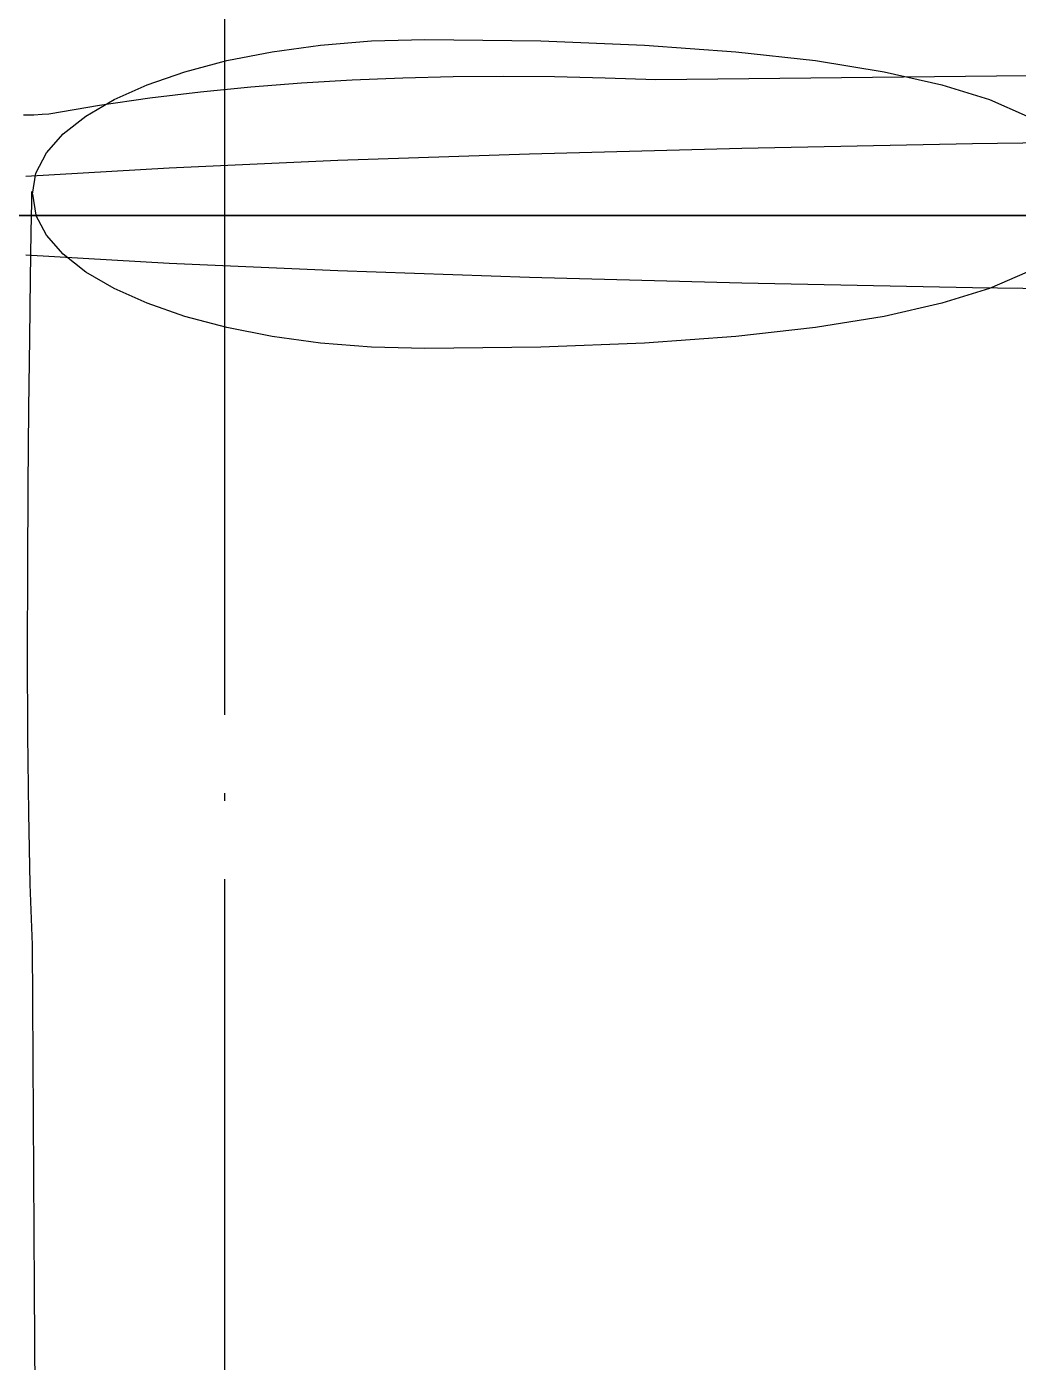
# Model space of a CAD drawing. Extents: x 11992 to 29481, y -6727 to 6811.
# Drawn here: x 21947.2 to 22200.6, y 2446.5 to 2787.8 of the extents above; entities that cross this region are included whole.
import ezdxf

# ---------------------------------------------------------------- set-up
doc = ezdxf.new("R2010")
doc.units = 0
doc.header["$MEASUREMENT"] = 0
doc.linetypes.add('DOTE', pattern=[2.42, 2, -0.2, 0.02, -0.2])
doc.layers.get('0').update_dxf_attribs({"color": 8, "linetype": 'CONTINUOUS'})
doc.layers.add('zoylight 4标注', color=9, linetype='CONTINUOUS')
doc.layers.add('zoylight 5回路', color=4, linetype='CONTINUOUS')

msp = doc.modelspace()

# ---------------------------------------------------------------- linework, layer by layer
for p, q in [((22009.91, 2781.43, -1940.43), (22022.29, 2783.12, -1940.43)), ((22022.29, 2783.12, -1940.43), (22035.34, 2784.17, -1940.43)), ((22035.34, 2784.17, -1940.43), (22048.95, 2784.53, -1940.43)), ((22048.95, 2784.53, -1940.43), (22078.63, 2784.17, -1940.43)), ((22078.63, 2784.17, -1940.43), (22105.08, 2783.12, -1940.43)), ((22105.08, 2783.12, -1940.43), (22128.42, 2781.43, -1940.43)), ((21987.67, 2776.3, -1940.43), (21998.34, 2779.14, -1940.43)), ((21998.34, 2779.14, -1940.43), (22009.91, 2781.43, -1940.43)), ((22128.42, 2781.43, -1940.43), (22148.79, 2779.14, -1940.43)), ((22148.79, 2779.14, -1940.43), (22166.29, 2776.3, -1940.43)), ((21978.04, 2772.97, -1940.43), (21987.67, 2776.3, -1940.43)), ((22056.24, 2774.99, -2340.43), (22043.31, 2774.69, -2340.43)), ((22069.18, 2775.08, -2340.43), (22056.24, 2774.99, -2340.43)), ((22082.12, 2774.97, -2340.43), (22069.18, 2775.08, -2340.43)), ((22095.06, 2774.68, -2340.43), (22082.12, 2774.97, -2340.43)), ((22195.06, 2775.16, -2340.43), (22107.99, 2774.22, -2340.43)), ((22166.29, 2776.3, -1940.43), (22181.07, 2772.97, -1940.43)), ((22269.54, 2775.77, -2340.43), (22195.06, 2775.16, -2340.43)), ((21969.57, 2769.18, -1940.43), (21978.04, 2772.97, -1940.43)), ((22004.52, 2772.37, -2340.43), (21991.61, 2771.09, -2340.43)), ((22017.45, 2773.39, -2340.43), (22004.52, 2772.37, -2340.43)), ((22030.38, 2774.16, -2340.43), (22017.45, 2773.39, -2340.43)), ((22043.31, 2774.69, -2340.43), (22030.38, 2774.16, -2340.43)), ((22107.99, 2774.22, -2340.43), (22095.06, 2774.68, -2340.43)), ((22181.07, 2772.97, -1940.43), (22193.23, 2769.18, -1940.43)), ((21962.37, 2764.98, -1940.43), (21969.57, 2769.18, -1940.43)), ((21978.7, 2769.52, -2340.43), (21965.8, 2767.66, -2340.43)), ((21991.61, 2771.09, -2340.43), (21978.7, 2769.52, -2340.43)), ((22193.23, 2769.18, -1940.43), (22202.9, 2764.98, -1940.43)), ((21949.09, 2765.23, -2340.43), (21946.45, 2765.19, -2340.43)), ((21951.15, 2765.34, -2340.43), (21949.09, 2765.23, -2340.43)), ((21952.92, 2765.49, -2340.43), (21951.15, 2765.34, -2340.43)), ((21965.8, 2767.66, -2340.43), (21952.92, 2765.49, -2340.43)), ((21956.56, 2760.42, -1940.43), (21962.37, 2764.98, -1940.43)), ((21952.26, 2755.55, -1940.43), (21956.56, 2760.42, -1940.43)), ((22129.97, 2756.8, -2340.42), (22188.86, 2757.96, -2340.42)), ((22188.86, 2757.96, -2340.42), (22251.78, 2758.82, -2340.42)), ((21949.59, 2750.41, -1940.43), (21952.26, 2755.55, -1940.43)), ((22026.76, 2753.67, -2340.42), (22075.74, 2755.36, -2340.42)), ((22075.74, 2755.36, -2340.42), (22129.97, 2756.8, -2340.42)), ((21947.01, 2749.63, -2340.42), (21983.65, 2751.75, -2340.42)), ((21983.65, 2751.75, -2340.42), (22026.76, 2753.67, -2340.42)), ((21948.68, 2745.05, -1940.43), (21949.59, 2750.41, -1940.43)), ((21948.51, 2743.01, -1940.43), (21948.56, 2745.74, -1940.43)), ((21948.68, 2745.05, -1940.43), (21949.59, 2739.69, -1940.43)), ((21948.38, 2735.35, -1940.43), (21948.51, 2743.01, -1940.43)), ((22897.26, 2739.53, -2340.43), (21877.37, 2739.53, -2340.43)), ((21892.33, 2739.53, -2340.43), (22882.3, 2739.53, -2340.43)), ((22882.3, 2739.53, -2110.34), (21892.33, 2739.53, -2110.34)), ((21949.2, 2739.53, -2011.89), (21943.7, 2739.53, -2012.49)), ((21953.08, 2739.53, -2048.63), (21944.72, 2739.53, -2048.88)), ((21953.08, 2739.53, -2046.28), (21944.72, 2739.53, -2046.52)), ((21945.84, 2739.53, -2117.22), (21982.53, 2739.53, -2120.26)), ((21950.77, 2739.53, -2081.53), (21945.91, 2739.53, -2081.26)), ((21982.9, 2739.53, -2090.46), (21946.15, 2739.53, -2092.6)), ((21954.76, 2739.53, -2011.35), (21949.2, 2739.53, -2011.89)), ((21952.26, 2734.55, -1940.43), (21949.59, 2739.69, -1940.43)), ((21955.63, 2739.53, -2081.81), (21950.77, 2739.53, -2081.53)), ((21961.41, 2739.53, -2048.33), (21953.08, 2739.53, -2048.63)), ((21961.41, 2739.53, -2045.97), (21953.08, 2739.53, -2046.28)), ((21960.35, 2739.53, -2010.86), (21954.76, 2739.53, -2011.35)), ((21960.49, 2739.53, -2082.08), (21955.63, 2739.53, -2081.81)), ((21965.98, 2739.53, -2010.42), (21960.35, 2739.53, -2010.86)), ((21965.35, 2739.53, -2082.34), (21960.49, 2739.53, -2082.08)), ((21969.72, 2739.53, -2047.98), (21961.41, 2739.53, -2048.33)), ((21969.72, 2739.53, -2045.62), (21961.41, 2739.53, -2045.97)), ((21970.21, 2739.53, -2082.61), (21965.35, 2739.53, -2082.34)), ((21971.64, 2739.53, -2010.02), (21965.98, 2739.53, -2010.42)), ((21978, 2739.53, -2047.58), (21969.72, 2739.53, -2047.98)), ((21978, 2739.53, -2045.22), (21969.72, 2739.53, -2045.62)), ((21975.06, 2739.53, -2082.86), (21970.21, 2739.53, -2082.61)), ((21977.33, 2739.53, -2009.66), (21971.64, 2739.53, -2010.02)), ((21979.91, 2739.53, -2083.12), (21975.06, 2739.53, -2082.86)), ((21983.05, 2739.53, -2009.33), (21977.33, 2739.53, -2009.66)), ((21986.28, 2739.53, -2047.14), (21978, 2739.53, -2047.58)), ((21986.28, 2739.53, -2044.79), (21978, 2739.53, -2045.22)), ((21984.76, 2739.53, -2083.36), (21979.91, 2739.53, -2083.12)), ((21982.53, 2739.53, -2120.26), (22025.72, 2739.53, -2123.14)), ((22026.14, 2739.53, -2088.65), (21982.9, 2739.53, -2090.46)), ((21988.79, 2739.53, -2009.04), (21983.05, 2739.53, -2009.33)), ((21996.1, 2739.53, -2082.93), (21984.8, 2739.53, -2083.36)), ((21994.55, 2739.53, -2046.68), (21986.28, 2739.53, -2047.14)), ((21994.55, 2739.53, -2044.33), (21986.28, 2739.53, -2044.79)), ((21994.55, 2739.53, -2008.76), (21988.79, 2739.53, -2009.04)), ((21998.91, 2739.53, -2008.57), (21994.55, 2739.53, -2008.76)), ((21998.91, 2739.53, -2046.42), (21994.55, 2739.53, -2046.68)), ((22023.84, 2739.53, -2042.89), (21994.55, 2739.53, -2044.33)), ((22007.4, 2739.53, -2082.49), (21996.1, 2739.53, -2082.93)), ((22002.77, 2739.53, -2008.4), (21998.91, 2739.53, -2008.57)), ((22002.77, 2739.53, -2046.19), (21998.91, 2739.53, -2046.42)), ((22006.17, 2739.53, -2008.25), (22002.77, 2739.53, -2008.4)), ((22006.17, 2739.53, -2045.99), (22002.77, 2739.53, -2046.19)), ((22002.83, 2739.53, -2391.29), (22002.8, 2739.53, -2390.46)), ((22002.8, 2739.53, -2390.46), (22002.8, 2739.53, -2340.08)), ((22002.8, 2739.53, -2340.08), (22092.79, 2739.53, -2340.08)), ((22002.89, 2739.53, -2392.13), (22002.83, 2739.53, -2391.29)), ((22002.98, 2739.53, -2392.95), (22002.89, 2739.53, -2392.13)), ((22003.1, 2739.53, -2393.78), (22002.98, 2739.53, -2392.95)), ((22003.25, 2739.53, -2394.6), (22003.1, 2739.53, -2393.78)), ((22003.43, 2739.53, -2395.41), (22003.25, 2739.53, -2394.6)), ((22003.63, 2739.53, -2396.22), (22003.43, 2739.53, -2395.41)), ((22003.87, 2739.53, -2397.02), (22003.63, 2739.53, -2396.22)), ((22004.12, 2739.53, -2397.81), (22003.87, 2739.53, -2397.02)), ((22004.41, 2739.53, -2398.59), (22004.12, 2739.53, -2397.81)), ((22004.72, 2739.53, -2399.37), (22004.41, 2739.53, -2398.59)), ((22005.06, 2739.53, -2400.13), (22004.72, 2739.53, -2399.37)), ((22005.43, 2739.53, -2400.87), (22005.06, 2739.53, -2400.13)), ((22005.82, 2739.53, -2401.61), (22005.43, 2739.53, -2400.87)), ((22006.24, 2739.53, -2402.33), (22005.82, 2739.53, -2401.61)), ((22009.17, 2739.53, -2008.11), (22006.17, 2739.53, -2008.25)), ((22009.17, 2739.53, -2045.81), (22006.17, 2739.53, -2045.99)), ((22006.68, 2739.53, -2403.04), (22006.24, 2739.53, -2402.33)), ((22007.14, 2739.53, -2403.73), (22006.68, 2739.53, -2403.04)), ((22007.63, 2739.53, -2404.4), (22007.14, 2739.53, -2403.73)), ((22018.7, 2739.53, -2082.06), (22007.4, 2739.53, -2082.49)), ((22008.14, 2739.53, -2405.06), (22007.63, 2739.53, -2404.4)), ((22008.68, 2739.53, -2405.7), (22008.14, 2739.53, -2405.06)), ((22009.23, 2739.53, -2406.32), (22008.68, 2739.53, -2405.7)), ((22011.8, 2739.53, -2008), (22009.17, 2739.53, -2008.11)), ((22011.8, 2739.53, -2045.66), (22009.17, 2739.53, -2045.81)), ((22009.81, 2739.53, -2406.92), (22009.23, 2739.53, -2406.32)), ((22010.41, 2739.53, -2407.5), (22009.81, 2739.53, -2406.92)), ((22011.03, 2739.53, -2408.06), (22010.41, 2739.53, -2407.5)), ((22011.66, 2739.53, -2408.6), (22011.03, 2739.53, -2408.06)), ((22012.31, 2739.53, -2409.12), (22011.66, 2739.53, -2408.6)), ((22014.12, 2739.53, -2007.89), (22011.8, 2739.53, -2008)), ((22014.12, 2739.53, -2045.52), (22011.8, 2739.53, -2045.66)), ((22012.99, 2739.53, -2409.61), (22012.31, 2739.53, -2409.12)), ((22013.67, 2739.53, -2410.08), (22012.99, 2739.53, -2409.61)), ((22081.91, 2739.53, -2410.08), (22013.67, 2739.53, -2410.08)), ((22016.16, 2739.53, -2007.8), (22014.12, 2739.53, -2007.89)), ((22016.16, 2739.53, -2045.4), (22014.12, 2739.53, -2045.52)), ((22017.98, 2739.53, -2007.72), (22016.16, 2739.53, -2007.8)), ((22017.98, 2739.53, -2045.3), (22016.16, 2739.53, -2045.4)), ((22019.62, 2739.53, -2007.65), (22017.98, 2739.53, -2007.72)), ((22019.62, 2739.53, -2045.2), (22017.98, 2739.53, -2045.3)), ((22030.01, 2739.53, -2081.64), (22018.7, 2739.53, -2082.06)), ((22021.12, 2739.53, -2007.59), (22019.62, 2739.53, -2007.65)), ((22021.12, 2739.53, -2045.12), (22019.62, 2739.53, -2045.2)), ((22022.52, 2739.53, -2007.53), (22021.12, 2739.53, -2007.59)), ((22022.52, 2739.53, -2045.04), (22021.12, 2739.53, -2045.12)), ((22023.89, 2739.53, -2007.47), (22022.52, 2739.53, -2007.53)), ((22023.89, 2739.53, -2044.96), (22022.52, 2739.53, -2045.04)), ((22034.16, 2739.53, -2005.36), (22023.84, 2739.53, -2007.47)), ((22027.49, 2739.53, -2042.37), (22023.84, 2739.53, -2042.89)), ((22027.71, 2739.53, -2044.52), (22023.89, 2739.53, -2044.96)), ((22025.72, 2739.53, -2123.14), (22074.78, 2739.53, -2125.8)), ((22075.26, 2739.53, -2087.19), (22026.14, 2739.53, -2088.65)), ((22031.14, 2739.53, -2041.94), (22027.49, 2739.53, -2042.37)), ((22031.53, 2739.53, -2044.15), (22027.71, 2739.53, -2044.52)), ((22041.32, 2739.53, -2081.25), (22030.01, 2739.53, -2081.64)), ((22034.79, 2739.53, -2041.58), (22031.14, 2739.53, -2041.94)), ((22035.35, 2739.53, -2043.85), (22031.53, 2739.53, -2044.15)), ((22043.38, 2739.53, -2003.64), (22034.16, 2739.53, -2005.36)), ((22038.44, 2739.53, -2041.3), (22034.79, 2739.53, -2041.58)), ((22039.16, 2739.53, -2043.62), (22035.35, 2739.53, -2043.85)), ((22042.09, 2739.53, -2041.08), (22038.44, 2739.53, -2041.3)), ((22042.97, 2739.53, -2043.43), (22039.16, 2739.53, -2043.62)), ((22052.63, 2739.53, -2080.89), (22041.32, 2739.53, -2081.25)), ((22045.74, 2739.53, -2040.91), (22042.09, 2739.53, -2041.08)), ((22046.78, 2739.53, -2043.29), (22042.97, 2739.53, -2043.43)), ((22051.61, 2739.53, -2002.29), (22043.38, 2739.53, -2003.64)), ((22049.38, 2739.53, -2040.77), (22045.74, 2739.53, -2040.91)), ((22050.58, 2739.53, -2043.18), (22046.78, 2739.53, -2043.29)), ((22053.03, 2739.53, -2040.67), (22049.38, 2739.53, -2040.77)), ((22054.38, 2739.53, -2043.09), (22050.58, 2739.53, -2043.18)), ((22058.98, 2739.53, -2001.26), (22051.61, 2739.53, -2002.29)), ((22063.95, 2739.53, -2080.57), (22052.63, 2739.53, -2080.89)), ((22056.68, 2739.53, -2040.59), (22053.03, 2739.53, -2040.67)), ((22058.18, 2739.53, -2043.02), (22054.38, 2739.53, -2043.09)), ((22060.32, 2739.53, -2040.52), (22056.68, 2739.53, -2040.59)), ((22061.98, 2739.53, -2042.95), (22058.18, 2739.53, -2043.02)), ((22065.6, 2739.53, -2000.52), (22058.98, 2739.53, -2001.26)), ((22063.96, 2739.53, -2040.46), (22060.32, 2739.53, -2040.52)), ((22065.78, 2739.53, -2042.88), (22061.98, 2739.53, -2042.95)), ((22075.26, 2739.53, -2080.31), (22063.95, 2739.53, -2080.57)), ((22067.6, 2739.53, -2040.38), (22063.96, 2739.53, -2040.46)), ((22071.56, 2739.53, -2000.01), (22065.6, 2739.53, -2000.52)), ((22069.57, 2739.53, -2042.8), (22065.78, 2739.53, -2042.88)), ((22073.72, 2739.53, -2040.2), (22067.6, 2739.53, -2040.38)), ((22075.71, 2739.53, -2042.62), (22069.57, 2739.53, -2042.8)), ((22077, 2739.53, -1999.71), (22071.56, 2739.53, -2000.01)), ((22079.95, 2739.53, -2039.97), (22073.72, 2739.53, -2040.2)), ((22074.78, 2739.53, -2125.8), (22129.12, 2739.53, -2128.22)), ((22129.64, 2739.53, -2086.11), (22075.26, 2739.53, -2087.19)), ((22086.56, 2739.53, -2080.11), (22075.26, 2739.53, -2080.31)), ((22081.96, 2739.53, -2042.38), (22075.71, 2739.53, -2042.62)), ((22082.01, 2739.53, -1999.57), (22077, 2739.53, -1999.71)), ((22086.41, 2739.53, -2039.69), (22079.95, 2739.53, -2039.97)), ((22082.6, 2739.53, -2409.61), (22081.91, 2739.53, -2410.08)), ((22088.44, 2739.53, -2042.11), (22081.96, 2739.53, -2042.38)), ((22086.71, 2739.53, -1999.56), (22082.01, 2739.53, -1999.57)), ((22083.27, 2739.53, -2409.12), (22082.6, 2739.53, -2409.61)), ((22083.93, 2739.53, -2408.6), (22083.27, 2739.53, -2409.12)), ((22084.56, 2739.53, -2408.06), (22083.93, 2739.53, -2408.6)), ((22085.18, 2739.53, -2407.5), (22084.56, 2739.53, -2408.06)), ((22085.78, 2739.53, -2406.92), (22085.18, 2739.53, -2407.5)), ((22086.35, 2739.53, -2406.32), (22085.78, 2739.53, -2406.92)), ((22086.91, 2739.53, -2405.7), (22086.35, 2739.53, -2406.32)), ((22093.23, 2739.53, -2039.37), (22086.41, 2739.53, -2039.69)), ((22097.87, 2739.53, -2079.98), (22086.56, 2739.53, -2080.11)), ((22091.22, 2739.53, -1999.63), (22086.71, 2739.53, -1999.56)), ((22087.44, 2739.53, -2405.06), (22086.91, 2739.53, -2405.7)), ((22087.96, 2739.53, -2404.4), (22087.44, 2739.53, -2405.06)), ((22088.44, 2739.53, -2403.73), (22087.96, 2739.53, -2404.4)), ((22095.26, 2739.53, -2041.79), (22088.44, 2739.53, -2042.11)), ((22088.91, 2739.53, -2403.04), (22088.44, 2739.53, -2403.73)), ((22089.35, 2739.53, -2402.33), (22088.91, 2739.53, -2403.04)), ((22089.77, 2739.53, -2401.61), (22089.35, 2739.53, -2402.33)), ((22090.16, 2739.53, -2400.87), (22089.77, 2739.53, -2401.61)), ((22090.52, 2739.53, -2400.13), (22090.16, 2739.53, -2400.87)), ((22090.86, 2739.53, -2399.37), (22090.52, 2739.53, -2400.13)), ((22091.18, 2739.53, -2398.59), (22090.86, 2739.53, -2399.37)), ((22091.46, 2739.53, -2397.81), (22091.18, 2739.53, -2398.59)), ((22095.64, 2739.53, -1999.75), (22091.22, 2739.53, -1999.63)), ((22091.72, 2739.53, -2397.02), (22091.46, 2739.53, -2397.81)), ((22091.96, 2739.53, -2396.22), (22091.72, 2739.53, -2397.02)), ((22092.16, 2739.53, -2395.41), (22091.96, 2739.53, -2396.22)), ((22092.34, 2739.53, -2394.6), (22092.16, 2739.53, -2395.41)), ((22092.49, 2739.53, -2393.78), (22092.34, 2739.53, -2394.6)), ((22092.6, 2739.53, -2392.95), (22092.49, 2739.53, -2393.78)), ((22092.7, 2739.53, -2392.13), (22092.6, 2739.53, -2392.95)), ((22092.76, 2739.53, -2391.29), (22092.7, 2739.53, -2392.13)), ((22092.79, 2739.53, -2390.46), (22092.76, 2739.53, -2391.29)), ((22092.79, 2739.53, -2340.08), (22092.79, 2739.53, -2390.46)), ((22100.52, 2739.53, -2039.03), (22093.23, 2739.53, -2039.37)), ((22102.55, 2739.53, -2041.45), (22095.26, 2739.53, -2041.79)), ((22100.09, 2739.53, -1999.87), (22095.64, 2739.53, -1999.75)), ((22109.17, 2739.53, -2079.93), (22097.87, 2739.53, -2079.98)), ((22107, 2739.53, -1999.99), (22100.09, 2739.53, -1999.87)), ((22108.4, 2739.53, -2038.67), (22100.52, 2739.53, -2039.03)), ((22110.44, 2739.53, -2041.09), (22102.55, 2739.53, -2041.45)), ((22114.21, 2739.53, -2000.03), (22107, 2739.53, -1999.99)), ((22116.99, 2739.53, -2038.3), (22108.4, 2739.53, -2038.67)), ((22120.47, 2739.53, -2079.98), (22109.17, 2739.53, -2079.93)), ((22119.03, 2739.53, -2040.71), (22110.44, 2739.53, -2041.09)), ((22121.67, 2739.53, -2000.01), (22114.21, 2739.53, -2000.03)), ((22126.41, 2739.53, -2037.92), (22116.99, 2739.53, -2038.3)), ((22128.45, 2739.53, -2040.34), (22119.03, 2739.53, -2040.71)), ((22131.16, 2739.53, -2080.11), (22120.47, 2739.53, -2079.98)), ((22129.36, 2739.53, -1999.91), (22121.67, 2739.53, -2000.01)), ((22136.79, 2739.53, -2037.55), (22126.41, 2739.53, -2037.92)), ((22138.82, 2739.53, -2039.97), (22128.45, 2739.53, -2040.34)), ((22129.12, 2739.53, -2128.22), (22188.12, 2739.53, -2130.36)), ((22137.25, 2739.53, -1999.75), (22129.36, 2739.53, -1999.91)), ((22188.67, 2739.53, -2085.42), (22129.64, 2739.53, -2086.11)), ((22141.84, 2739.53, -2080.32), (22131.16, 2739.53, -2080.11)), ((22148.24, 2739.53, -2037.2), (22136.79, 2739.53, -2037.55)), ((22145.31, 2739.53, -1999.52), (22137.25, 2739.53, -1999.75)), ((22150.26, 2739.53, -2039.62), (22138.82, 2739.53, -2039.97)), ((22152.52, 2739.53, -2080.6), (22141.84, 2739.53, -2080.32)), ((22153.53, 2739.53, -1999.23), (22145.31, 2739.53, -1999.52)), ((22160.89, 2739.53, -2036.87), (22148.24, 2739.53, -2037.2)), ((22162.89, 2739.53, -2039.29), (22150.26, 2739.53, -2039.62)), ((22163.2, 2739.53, -2080.94), (22152.52, 2739.53, -2080.6)), ((22161.87, 2739.53, -1998.88), (22153.53, 2739.53, -1999.23)), ((22174.85, 2739.53, -2036.57), (22160.89, 2739.53, -2036.87)), ((22170.3, 2739.53, -1998.46), (22161.87, 2739.53, -1998.88)), ((22176.83, 2739.53, -2039), (22162.89, 2739.53, -2039.29)), ((22173.89, 2739.53, -2081.33), (22163.2, 2739.53, -2080.94)), ((22178.79, 2739.53, -1997.99), (22170.3, 2739.53, -1998.46)), ((22184.57, 2739.53, -2081.75), (22173.89, 2739.53, -2081.33)), ((22183.56, 2739.53, -2036.59), (22174.85, 2739.53, -2036.57)), ((22185.55, 2739.53, -2039.02), (22176.83, 2739.53, -2039)), ((22187.32, 2739.53, -1997.46), (22178.79, 2739.53, -1997.99)), ((22192.26, 2739.53, -2036.66), (22183.56, 2739.53, -2036.59)), ((22195.25, 2739.53, -2082.2), (22184.57, 2739.53, -2081.75)), ((22194.26, 2739.53, -2039.1), (22185.55, 2739.53, -2039.02)), ((22195.87, 2739.53, -1996.88), (22187.32, 2739.53, -1997.46)), ((22188.12, 2739.53, -2130.36), (22251.18, 2739.53, -2132.19)), ((22251.76, 2739.53, -2085.15), (22188.67, 2739.53, -2085.42)), ((22200.95, 2739.53, -2036.79), (22192.26, 2739.53, -2036.66)), ((22202.97, 2739.53, -2039.23), (22194.26, 2739.53, -2039.1)), ((22205.93, 2739.53, -2082.67), (22195.25, 2739.53, -2082.2)), ((22202.85, 2739.53, -1996.43), (22195.87, 2739.53, -1996.88)), ((21948.2, 2723.5, -1940.43), (21948.38, 2735.35, -1940.43)), ((21956.56, 2729.68, -1940.43), (21952.26, 2734.55, -1940.43)), ((21983.65, 2727.31, -2340.42), (21947.01, 2729.44, -2340.42)), ((21962.37, 2725.12, -1940.43), (21956.56, 2729.68, -1940.43)), ((22026.76, 2725.39, -2340.42), (21983.65, 2727.31, -2340.42)), ((21969.57, 2720.92, -1940.43), (21962.37, 2725.12, -1940.43)), ((22075.74, 2723.7, -2340.42), (22026.76, 2725.39, -2340.42)), ((22129.97, 2722.26, -2340.42), (22075.74, 2723.7, -2340.42)), ((22202.9, 2725.12, -1940.43), (22193.23, 2720.92, -1940.43)), ((21948, 2708.22, -1940.43), (21948.2, 2723.5, -1940.43)), ((21978.04, 2717.13, -1940.43), (21969.57, 2720.92, -1940.43)), ((22188.86, 2721.1, -2340.42), (22129.97, 2722.26, -2340.42)), ((22193.23, 2720.92, -1940.43), (22181.07, 2717.13, -1940.43)), ((22251.78, 2720.25, -2340.42), (22188.86, 2721.1, -2340.42)), ((21987.67, 2713.79, -1940.43), (21978.04, 2717.13, -1940.43)), ((22181.07, 2717.13, -1940.43), (22166.29, 2713.79, -1940.43)), ((21998.34, 2710.96, -1940.43), (21987.67, 2713.79, -1940.43)), ((22166.29, 2713.79, -1940.43), (22148.79, 2710.96, -1940.43)), ((22009.91, 2708.67, -1940.43), (21998.34, 2710.96, -1940.43)), ((22148.79, 2710.96, -1940.43), (22128.42, 2708.67, -1940.43)), ((21947.8, 2690.26, -1940.43), (21948, 2708.22, -1940.43)), ((22022.29, 2706.98, -1940.43), (22009.91, 2708.67, -1940.43)), ((22035.34, 2705.93, -1940.43), (22022.29, 2706.98, -1940.43)), ((22105.08, 2706.98, -1940.43), (22078.63, 2705.93, -1940.43)), ((22128.42, 2708.67, -1940.43), (22105.08, 2706.98, -1940.43)), ((22048.95, 2705.57, -1940.43), (22035.34, 2705.93, -1940.43)), ((22078.63, 2705.93, -1940.43), (22048.95, 2705.57, -1940.43)), ((21947.62, 2670.39, -1940.43), (21947.8, 2690.26, -1940.43)), ((21947.5, 2649.35, -1940.43), (21947.62, 2670.39, -1940.43)), ((21947.47, 2627.91, -1940.43), (21947.5, 2649.35, -1940.43)), ((21947.54, 2606.81, -1940.43), (21947.47, 2627.91, -1940.43)), ((21947.75, 2586.82, -1940.43), (21947.54, 2606.81, -1940.43)), ((21948.12, 2568.68, -1940.43), (21947.75, 2586.82, -1940.43)), ((21948.68, 2553.16, -1940.43), (21948.12, 2568.68, -1940.43)), ((21949.25, 2465.28, -1940.43), (21948.68, 2553.16, -1940.43)), ((21949.62, 2388.9, -1940.43), (21949.25, 2465.28, -1940.43))]:
    msp.add_line(p, q)
at = {"layer": 'zoylight 4标注', "color": 9, "linetype": 'DOTE', "ltscale": 100}
msp.add_line((21997.75, 3537.97, 2437.44), (21997.75, -431.75, 2437.44), dxfattribs=at)
at = {"layer": 'zoylight 5回路', "linetype": 'Continuous'}
for centre, radius, start, end in [((16765.56, 4071.68), 5697.96, 336.755, 14.3793), ((11618.07, 7478.67), 10612.47, 327.845702, 348.943947), ((26555.73, 1817.7), 4778.4, 162.95791, 197.11973)]:
    msp.add_arc(centre, radius, start, end, dxfattribs=at)

doc.saveas('drawing.dxf')
